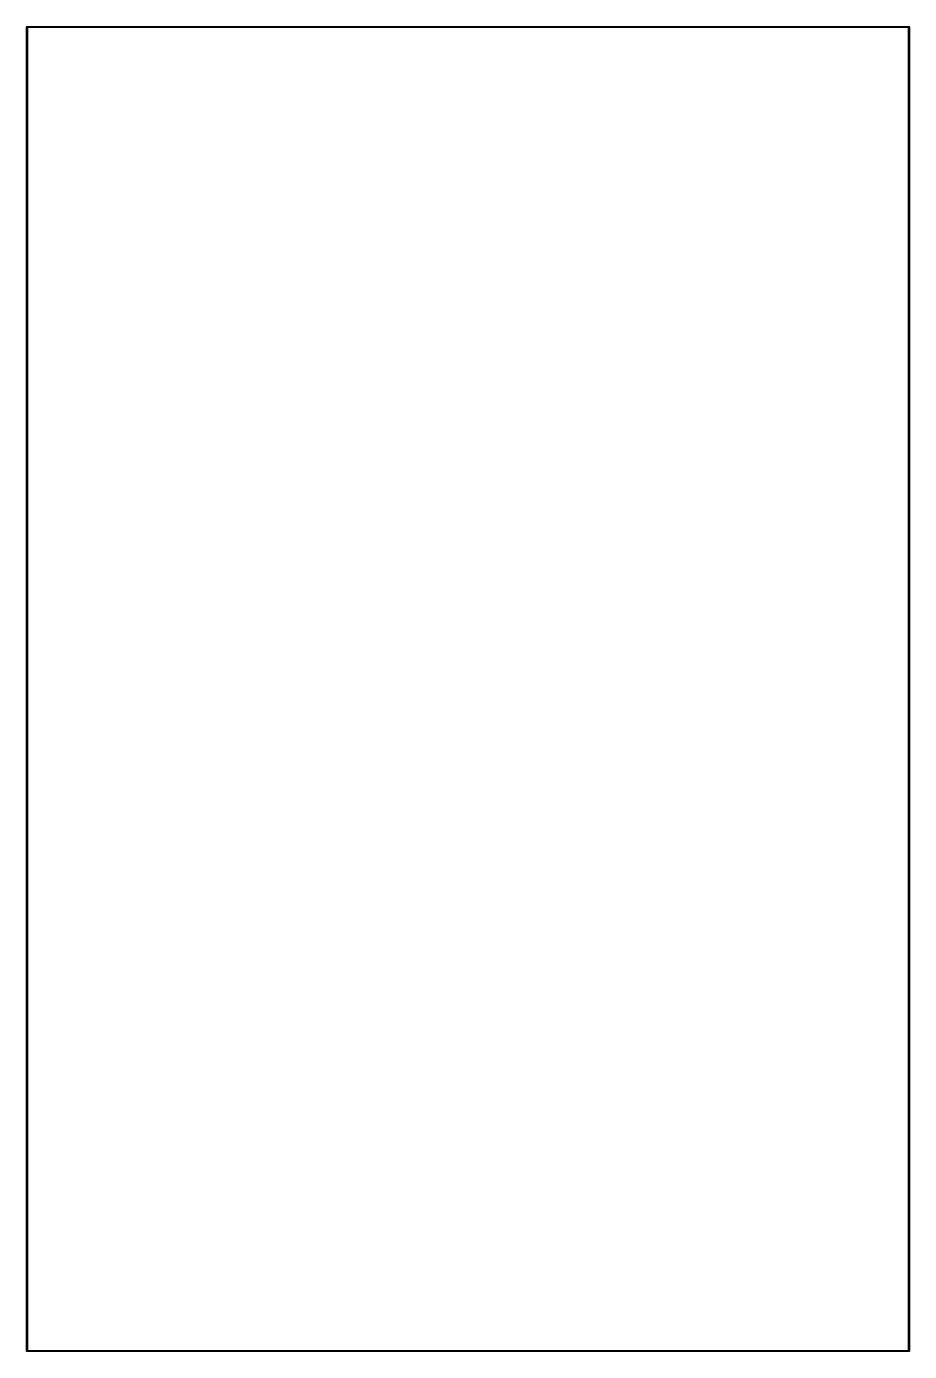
# Model space of a CAD drawing. Header units: millimetres. Extents: x 130 to 170, y -130.5 to -70.5.
import ezdxf

# ---------------------------------------------------------------- set-up
doc = ezdxf.new("R2010")
doc.units = ezdxf.units.MM
doc.layers.add('Edge.Cuts', color=254, linetype='CONTINUOUS', true_color=0xd0d2cd)

msp = doc.modelspace()

# ---------------------------------------------------------------- linework, layer by layer
at = {"layer": 'Edge.Cuts', "linetype": 'CONTINUOUS'}
for p, q in [((129.975, -70.5), (129.976903, -70.490433)), ((129.975, -130.5), (129.975, -70.5)), ((129.976903, -70.490433), (129.990433, -70.476903)), ((129.990433, -70.476903), (130, -70.475)), ((130, -70.475), (170, -70.475)), ((130.025, -70.525), (130.025, -130.475)), ((169.975, -70.525), (130.025, -70.525)), ((169.975, -130.475), (169.975, -70.525)), ((170, -70.475), (170.009567, -70.476903)), ((170.009567, -70.476903), (170.023097, -70.490433)), ((170.023097, -70.490433), (170.025, -70.5)), ((170.025, -70.5), (170.025, -130.5)), ((129.976903, -130.509567), (129.975, -130.5)), ((129.990433, -130.523097), (129.976903, -130.509567)), ((130, -130.525), (129.990433, -130.523097)), ((170, -130.525), (130, -130.525)), ((130.025, -130.475), (169.975, -130.475)), ((170.009567, -130.523097), (170, -130.525)), ((170.023097, -130.509567), (170.009567, -130.523097)), ((170.025, -130.5), (170.023097, -130.509567))]:
    msp.add_line(p, q, dxfattribs=at)

doc.saveas('drawing.dxf')
